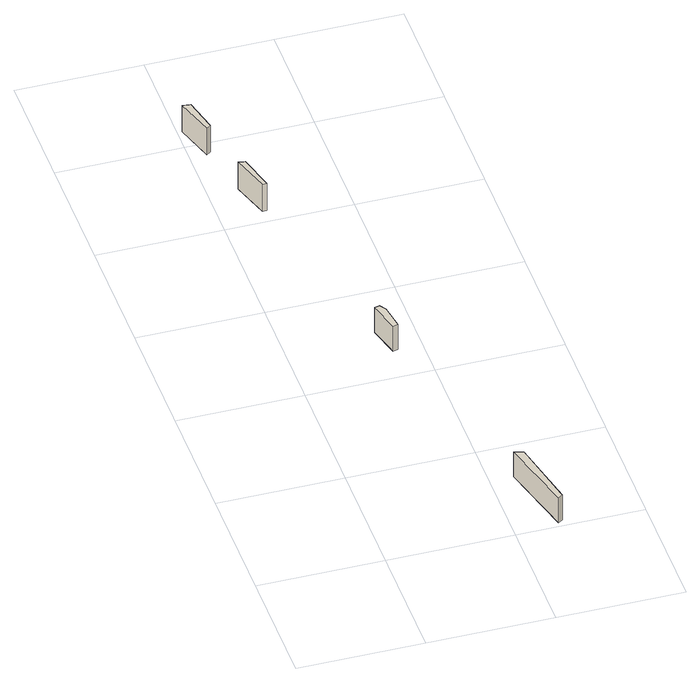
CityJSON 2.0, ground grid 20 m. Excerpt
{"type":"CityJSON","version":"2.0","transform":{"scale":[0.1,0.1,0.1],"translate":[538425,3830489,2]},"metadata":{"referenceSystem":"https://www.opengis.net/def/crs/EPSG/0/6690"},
"CityObjects":{
"building1":{"type":"Building","attributes":{"計測周辺長":26.57,"1/2500図郭":92,"区名":"住之江区","町丁目名称":"南港南５丁目","街区番号":4,"class":"3003","usage":"431","measuredHeight":4.7,"storeysAboveGround":1,"BuildingDetailAttribute.buildingRoofEdgeArea":13.22,"BuildingDetailAttribute.buildingStructureType":"603","BuildingDetailAttribute.buildingStructureOrgType":"3","BuildingDetailAttribute.detailedUsage":"1720","BuildingDetailAttribute.specifiedBuildingCoverageRate":0.6,"BuildingDetailAttribute.surveyYear":2017,"BuildingTsunamiRiskAttribute.description":"1","BuildingTsunamiRiskAttribute.rank":"2","BuildingTsunamiRiskAttribute.depth":0.8,"BuildingHighTideRiskAttribute.description":"1","BuildingHighTideRiskAttribute.rank":"2","BuildingHighTideRiskAttribute.depth":2,"BuildingIDAttribute.prefecture":"27","BuildingIDAttribute.city":"27125"},"geometry":[{"type":"Solid","lod":"1","boundaries":[[[[0,1,2,3]],[[2,4,5,3]],[[1,6,4,2]],[[0,7,6,1]],[[3,5,7,0]],[[4,6,7,5]]]]}]},
"building2":{"type":"Building","attributes":{"class":"3003","measuredHeight":4.7,"BuildingDetailAttribute.specifiedBuildingCoverageRate":0.6,"BuildingDetailAttribute.surveyYear":2017,"BuildingTsunamiRiskAttribute.description":"1","BuildingTsunamiRiskAttribute.rank":"2","BuildingTsunamiRiskAttribute.depth":0.72,"BuildingHighTideRiskAttribute.description":"1","BuildingHighTideRiskAttribute.rank":"2","BuildingHighTideRiskAttribute.depth":2,"BuildingIDAttribute.prefecture":"27","BuildingIDAttribute.city":"27125"},"geometry":[{"type":"Solid","lod":"1","boundaries":[[[[8,9,10,11,12]],[[11,13,14,12]],[[10,15,13,11]],[[9,16,15,10]],[[8,17,16,9]],[[12,14,17,8]],[[13,15,16,17,14]]]]}]},
"building3":{"type":"Building","attributes":{"class":"3003","measuredHeight":5.1,"BuildingDetailAttribute.specifiedBuildingCoverageRate":0.6,"BuildingDetailAttribute.surveyYear":2017,"BuildingTsunamiRiskAttribute.description":"1","BuildingTsunamiRiskAttribute.rank":"2","BuildingTsunamiRiskAttribute.depth":0.66,"BuildingHighTideRiskAttribute.description":"1","BuildingHighTideRiskAttribute.rank":"2","BuildingHighTideRiskAttribute.depth":2,"BuildingIDAttribute.prefecture":"27","BuildingIDAttribute.city":"27125"},"geometry":[{"type":"Solid","lod":"1","boundaries":[[[[18,19,20,21]],[[20,22,23,21]],[[19,24,22,20]],[[18,25,24,19]],[[21,23,25,18]],[[22,24,25,23]]]]}]},
"building4":{"type":"Building","attributes":{"計測周辺長":14.31,"1/2500図郭":92,"区名":"住之江区","町丁目名称":"南港南５丁目","街区番号":4,"class":"3003","usage":"431","measuredHeight":5,"storeysAboveGround":1,"BuildingDetailAttribute.buildingRoofEdgeArea":6.06,"BuildingDetailAttribute.buildingStructureType":"603","BuildingDetailAttribute.buildingStructureOrgType":"3","BuildingDetailAttribute.detailedUsage":"1720","BuildingDetailAttribute.specifiedBuildingCoverageRate":0.6,"BuildingDetailAttribute.surveyYear":2017,"BuildingTsunamiRiskAttribute.description":"1","BuildingTsunamiRiskAttribute.rank":"2","BuildingTsunamiRiskAttribute.depth":0.77,"BuildingHighTideRiskAttribute.description":"1","BuildingHighTideRiskAttribute.rank":"2","BuildingHighTideRiskAttribute.depth":2,"BuildingIDAttribute.prefecture":"27","BuildingIDAttribute.city":"27125"},"geometry":[{"type":"Solid","lod":"1","boundaries":[[[[26,27,28,29]],[[28,30,31,29]],[[27,32,30,28]],[[26,33,32,27]],[[29,31,33,26]],[[30,32,33,31]]]]}]}
},
"vertices":[
[236,129,7],[251,124,7],[275,12,7],[268,7,7],[275,12,54],[268,7,54],[251,124,54],[236,129,54],
[140,508,7],[148,510,7],[155,500,7],[161,460,7],[153,458,7],[161,460,54],[153,458,54],[155,500,54],[148,510,54],[140,508,54],
[46,884,7],[57,882,7],[72,824,7],[65,824,7],[72,824,58],[65,824,58],[57,882,58],[46,884,58],
[7,1036,6],[20,1034,6],[33,979,6],[26,974,6],[33,979,56],[26,974,56],[20,1034,56],[7,1036,56]
]}
